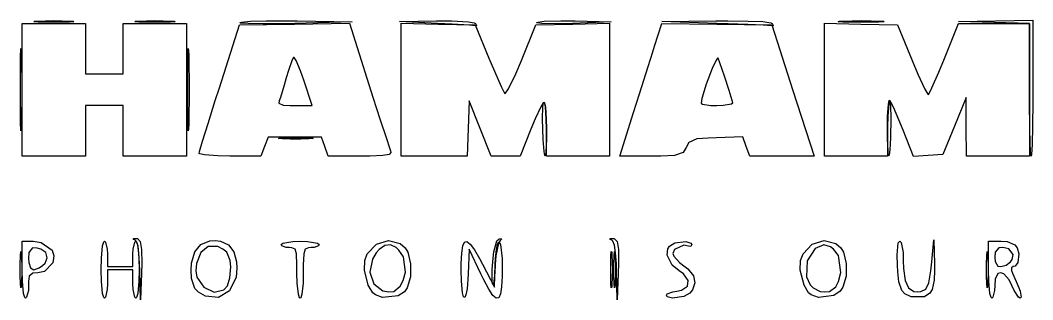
# Model space of a CAD drawing. Extents: x 4 to 540, y 3 to 91.
# Drawn here: x 4.4 to 325, y 2.6 to 91.1 of the extents above; entities that cross this region are included whole.
import ezdxf

# ---------------------------------------------------------------- set-up
doc = ezdxf.new("R2010")
doc.units = 0

msp = doc.modelspace()

# ---------------------------------------------------------------- linework, layer by layer
for p, q in [((5, 69.061714), (5, 90.061714)), ((5, 90.061714), (15, 90.061714)), ((8.619507, 90.593976), (8.909692, 90.725177)), ((10.039673, 90.494625), (8.619507, 90.593976)), ((8.909692, 90.725177), (9.75, 90.798955)), ((9.75, 90.798955), (15, 90.950457)), ((12.997925, 90.439174), (10.039673, 90.494625)), ((15, 90.431678), (12.997925, 90.439174)), ((15, 90.950457), (20.25, 90.798955)), ((17.002075, 90.439174), (15, 90.431678)), ((15, 90.061714), (25, 90.061714)), ((19.960327, 90.494625), (17.002075, 90.439174)), ((21.380493, 90.593976), (19.960327, 90.494625)), ((20.25, 90.798955), (21.090308, 90.725177)), ((21.090308, 90.725177), (21.380493, 90.593976)), ((25, 90.061714), (25, 82.061714)), ((37, 82.061714), (37, 90.061714)), ((37, 90.061714), (47, 90.061714)), ((40.619507, 90.593976), (40.909692, 90.725177)), ((42.039673, 90.494625), (40.619507, 90.593976)), ((40.909692, 90.725177), (41.75, 90.798955)), ((41.75, 90.798955), (47, 90.950457)), ((44.997925, 90.439174), (42.039673, 90.494625)), ((47, 90.431678), (44.997925, 90.439174)), ((47, 90.950457), (52.25, 90.798955)), ((49.002075, 90.439174), (47, 90.431678)), ((47, 90.061714), (57, 90.061714)), ((51.960327, 90.494625), (49.002075, 90.439174)), ((53.380493, 90.593976), (51.960327, 90.494625)), ((52.25, 90.798955), (53.090308, 90.725177)), ((53.090308, 90.725177), (53.380493, 90.593976)), ((57, 90.061714), (57, 69.061714)), ((73.819174, 89.561714), (91.200103, 89.833935)), ((73.87198, 90.336081), (74.383673, 90.485986)), ((74.087459, 90.190682), (73.87198, 90.336081)), ((76.558115, 89.989175), (74.087459, 90.190682)), ((74.383673, 90.485986), (77.292013, 90.720817)), ((81.271885, 89.914293), (76.558115, 89.989175)), ((77.292013, 90.720817), (82.215902, 90.855407)), ((87.656989, 89.975118), (81.271885, 89.914293)), ((82.215902, 90.855407), (88.558072, 90.87343)), ((91.297612, 90.059259), (87.656989, 89.975118)), ((88.558072, 90.87343), (92.074368, 90.833627)), ((91.200103, 89.833935), (108.581031, 90.106157)), ((109.5, 90.556804), (91.297612, 90.059259)), ((92.074368, 90.833627), (109.5, 90.556804)), ((108.581031, 90.106157), (114.782567, 70.686437)), ((124.5, 90.65944), (136.190983, 90.860577)), ((136.5, 90.061714), (124.5, 90.65944)), ((125, 69.093449), (125, 90.125184)), ((125, 90.125184), (136.734995, 89.843449)), ((136.190983, 90.860577), (140.991038, 90.869629)), ((141.183758, 89.813757), (136.5, 90.061714)), ((136.734995, 89.843449), (148.46999, 89.561714)), ((140.991038, 90.869629), (146.274327, 90.606885)), ((146.579912, 89.477548), (141.183758, 89.813757)), ((146.274327, 90.606885), (148.150446, 90.271404)), ((148.150446, 90.271404), (148.5, 90.061714)), ((148.5, 90.061714), (148.845713, 89.414547)), ((167.640547, 89.561714), (179.320273, 89.843449)), ((167.880493, 90.346014), (168.271804, 90.497662)), ((167.97126, 90.198571), (167.880493, 90.346014)), ((169.532216, 89.993152), (167.97126, 90.198571)), ((168.271804, 90.497662), (170.27684, 90.734178)), ((174.619869, 89.926484), (169.532216, 89.993152)), ((170.27684, 90.734178), (175.589612, 90.891542)), ((179.296192, 90.05685), (174.619869, 89.926484)), ((175.589612, 90.891542), (180.084301, 90.841151)), ((191.5, 90.551987), (179.296192, 90.05685)), ((179.320273, 89.843449), (191, 90.125184)), ((180.084301, 90.841151), (191.5, 90.551987)), ((191, 90.125184), (191, 69.093449)), ((205.258178, 82.82265), (207.5, 90.083587)), ((207.5, 90.633479), (224.690983, 90.847596)), ((225, 90.061714), (207.5, 90.633479)), ((207.5, 90.083587), (224.938539, 89.82265)), ((224.690983, 90.847596), (228.489487, 90.87714)), ((224.938539, 89.82265), (242.377077, 89.561714)), ((228.521688, 89.942488), (225, 90.061714)), ((228.489487, 90.87714), (234.891935, 90.819942)), ((234.819807, 89.705911), (228.521688, 89.942488)), ((234.891935, 90.819942), (239.497381, 90.616711)), ((239.497381, 90.616711), (242.060718, 90.278263)), ((242.060718, 90.278263), (242.5, 90.061714)), ((242.5, 90.061714), (242.845713, 89.418361)), ((259, 69.093449), (259, 90.125184)), ((259, 90.125184), (270.599346, 89.843449)), ((263.335798, 90.603795), (263.770744, 90.73153)), ((264.880618, 90.506507), (263.335798, 90.603795)), ((263.770744, 90.73153), (264.789188, 90.803128)), ((264.789188, 90.803128), (270.908478, 90.948944)), ((268.217816, 90.451467), (264.880618, 90.506507)), ((270.5, 90.443478), (268.217816, 90.451467)), ((272.793988, 90.450096), (270.5, 90.443478)), ((270.599346, 89.843449), (282.198691, 89.561714)), ((270.908478, 90.948944), (276.789188, 90.799533)), ((276.218508, 90.50311), (272.793988, 90.450096)), ((277.919783, 90.599426), (276.218508, 90.50311)), ((276.789188, 90.799533), (277.691448, 90.72736)), ((277.691448, 90.72736), (277.919783, 90.599426)), ((297.037272, 78.981928), (301.5, 90.047055)), ((301.5, 90.634202), (313.25, 90.847958)), ((312.75, 90.315206), (301.5, 90.634202)), ((301.5, 90.047055), (312.75, 90.054384)), ((324, 89.996211), (312.75, 90.315206)), ((312.75, 90.054384), (324, 90.061714)), ((313.25, 90.847958), (325, 91.061714)), ((324, 90.061714), (324, 69.061714)), ((324, 69.028962), (324, 89.996211)), ((325, 91.061714), (325, 69.561714)), ((67.409587, 69.632311), (73.819174, 89.561714)), ((148.50202, 89.315454), (146.579912, 89.477548)), ((148.46999, 89.561714), (152.783355, 79.063354)), ((148.809017, 89.26285), (148.50202, 89.315454)), ((148.845713, 89.414547), (148.809017, 89.26285)), ((163.08623, 78.345756), (167.640547, 89.561714)), ((239.637285, 89.493324), (234.819807, 89.705911)), ((242.389764, 89.330512), (239.637285, 89.493324)), ((242.377077, 89.561714), (249.062017, 68.811714)), ((242.809017, 89.275831), (242.389764, 89.330512)), ((242.845713, 89.418361), (242.809017, 89.275831)), ((282.198691, 89.561714), (286.775481, 78.361554)), ((4.479855, 79.218574), (4.56681, 82.126533)), ((4.56681, 82.126533), (4.681641, 81.532343)), ((4.681641, 81.532343), (4.746213, 79.811714)), ((25, 82.061714), (25, 74.061714)), ((37, 74.061714), (37, 82.061714)), ((57.479855, 79.218574), (57.56681, 82.126533)), ((57.56681, 82.126533), (57.681641, 81.532343)), ((57.681641, 81.532343), (57.746213, 79.811714)), ((203.25115, 76.413714), (204.71783, 81.083442)), ((204.71783, 81.083442), (205.258178, 82.82265)), ((4.431324, 73.161201), (4.479855, 79.218574)), ((4.746213, 79.811714), (4.878811, 69.061714)), ((57.431324, 73.161201), (57.479855, 79.218574)), ((57.746213, 79.811714), (57.878811, 69.061714)), ((90.508997, 78.564087), (89.279292, 75.125469)), ((90.901509, 79.302509), (90.508997, 78.564087)), ((91.09159, 79.288226), (90.901509, 79.302509)), ((91.730039, 78.346435), (91.09159, 79.288226)), ((93.130415, 75.096731), (91.730039, 78.346435)), ((152.783355, 79.063354), (154.514777, 74.930414)), ((161.261252, 74.047434), (163.08623, 78.345756)), ((224.696548, 78.44206), (223.475405, 75.82314)), ((225.228617, 79.135753), (224.696548, 78.44206)), ((225.370532, 79.061714), (225.228617, 79.135753)), ((225.954167, 77.536448), (225.370532, 79.061714)), ((227.424171, 73.337801), (225.954167, 77.536448)), ((286.775481, 78.361554), (288.600786, 74.042546)), ((295.256255, 74.655743), (297.037272, 78.981928)), ((25, 74.061714), (31, 74.061714)), ((31, 74.061714), (37, 74.061714)), ((89.279292, 75.125469), (88.593559, 72.848798)), ((94.201237, 72.052509), (93.130415, 75.096731)), ((154.514777, 74.930414), (156.674569, 70.047171)), ((158.995361, 69.369168), (161.261252, 74.047434)), ((200.495429, 67.723514), (203.25115, 76.413714)), ((223.475405, 75.82314), (221.610693, 70.857856)), ((288.600786, 74.042546), (290.837928, 69.247859)), ((293.069338, 69.646312), (295.256255, 74.655743)), ((4.424763, 69.061714), (4.431324, 73.161201)), ((57.424763, 69.061714), (57.431324, 73.161201)), ((88.593559, 72.848798), (87.914947, 70.509295)), ((96.820884, 64.061714), (94.201237, 72.052509)), ((114.782567, 70.686437), (116.040875, 66.752717)), ((221.610693, 70.857856), (220.248335, 66.266114)), ((228.888515, 68.859952), (227.424171, 73.337801)), ((4.431324, 64.962226), (4.424763, 69.061714)), ((4.878811, 69.061714), (4.746213, 58.311714)), ((5, 48.061714), (5, 69.061714)), ((57, 69.061714), (57, 48.061714)), ((57.431324, 64.962226), (57.424763, 69.061714)), ((57.878811, 69.061714), (57.746213, 58.311714)), ((66.122036, 65.612166), (67.409587, 69.632311)), ((87.914947, 70.509295), (86.733328, 66.646404)), ((125, 48.061714), (125, 69.093449)), ((156.674569, 70.047171), (157.58213, 68.20582)), ((157.58213, 68.20582), (157.814317, 67.847397)), ((157.814317, 67.847397), (158.051421, 67.932166)), ((158.051421, 67.932166), (158.995361, 69.369168)), ((191, 69.093449), (191, 48.061714)), ((198.606125, 61.811714), (200.495429, 67.723514)), ((229.856037, 65.604838), (228.888515, 68.859952)), ((249.062017, 68.811714), (255.746956, 48.061714)), ((259, 48.061714), (259, 69.093449)), ((290.837928, 69.247859), (291.74723, 67.691822)), ((291.74723, 67.691822), (291.963407, 67.539098)), ((291.963407, 67.539098), (292.177256, 67.840811)), ((292.177256, 67.840811), (293.069338, 69.646312)), ((324, 69.061714), (324, 48.061714)), ((324.010205, 64.817084), (324, 69.028962)), ((325, 69.561714), (324.989795, 65.242817)), ((4.479855, 58.904853), (4.431324, 64.962226)), ((57.479855, 58.904853), (57.431324, 64.962226)), ((63.832361, 58.368963), (66.122036, 65.612166)), ((86.375857, 65.598798), (86.300243, 64.823554)), ((86.300243, 64.823554), (87.615302, 64.213635)), ((86.733328, 66.646404), (86.375857, 65.598798)), ((87.615302, 64.213635), (89.764634, 64.075739)), ((116.040875, 66.752717), (118.34907, 59.573538)), ((146.5, 65.56123), (146.211067, 56.811472)), ((150, 56.818464), (146.5, 65.56123)), ((170.009143, 64.888227), (169.220666, 63.604926)), ((169.88686, 63.608163), (170.105943, 64.890983)), ((170.232799, 65.061714), (170.009143, 64.888227)), ((170.105943, 64.890983), (170.25, 65.064048)), ((170.386914, 64.888227), (170.232799, 65.061714)), ((170.25, 65.064048), (170.400659, 64.890093)), ((170.660978, 63.604926), (170.386914, 64.888227)), ((170.400659, 64.890093), (170.668579, 63.605958)), ((220.248335, 66.266114), (220.018946, 64.811714)), ((220.018946, 64.811714), (220.406121, 64.520503)), ((220.406121, 64.520503), (223.060089, 64.120893)), ((225, 64.061714), (226.941406, 64.128267)), ((226.941406, 64.128267), (229.605469, 64.577667)), ((229.605469, 64.577667), (230, 64.905163)), ((230, 64.905163), (229.856037, 65.604838)), ((279.051164, 60.634508), (279.286531, 64.508907)), ((279.372378, 64.479061), (279.066236, 60.778575)), ((279.286531, 64.508907), (279.518162, 65.68639)), ((279.67551, 65.517954), (279.372378, 64.479061)), ((279.518162, 65.68639), (279.648415, 65.746632)), ((279.648415, 65.746632), (279.768766, 65.442019)), ((279.846804, 65.511714), (279.67551, 65.517954)), ((279.768766, 65.442019), (279.948564, 63.925778)), ((280.083967, 65.151487), (279.846804, 65.511714)), ((280.882503, 63.559109), (280.083967, 65.151487)), ((303.929816, 66.561714), (300.208894, 57.561714)), ((303.964908, 57.311714), (303.929816, 66.561714)), ((324.085693, 57.327026), (324.010205, 64.817084)), ((324.989795, 65.242817), (324.914307, 57.562446)), ((31, 64.061714), (25, 64.061714)), ((25, 64.061714), (25, 56.061714)), ((37, 64.061714), (31, 64.061714)), ((37, 56.061714), (37, 64.061714)), ((89.764634, 64.075739), (91.303453, 64.061714)), ((91.303453, 64.061714), (96.820884, 64.061714)), ((169.220666, 63.604926), (167.441869, 59.862104)), ((169.757055, 59.865161), (169.88686, 63.608163)), ((170.939463, 59.862104), (170.660978, 63.604926)), ((170.668579, 63.605958), (170.94082, 59.862288)), ((194.195893, 48.061714), (198.606125, 61.811714)), ((223.060089, 64.120893), (225, 64.061714)), ((279.948564, 63.925778), (280.074433, 60.063677)), ((282.636596, 59.559784), (280.882503, 63.559109)), ((4.56681, 55.996894), (4.479855, 58.904853)), ((4.746213, 58.311714), (4.681641, 56.591084)), ((57.56681, 55.996894), (57.479855, 58.904853)), ((57.746213, 58.311714), (57.681641, 56.591084)), ((62.098518, 52.755926), (63.832361, 58.368963)), ((118.34907, 59.573538), (120.192979, 53.886862)), ((167.441869, 59.862104), (166.058369, 56.561714)), ((169.823474, 56.564048), (169.757055, 59.865161)), ((171, 56.561714), (170.939463, 59.862104)), ((170.94082, 59.862288), (171, 56.561714)), ((279.066236, 60.778575), (279, 57.261714)), ((279, 57.061714), (279.051164, 60.634508)), ((280.074433, 60.063677), (279.997392, 53.853868)), ((283.979115, 56.262326), (282.636596, 59.559784)), ((4.681641, 56.591084), (4.56681, 55.996894)), ((25, 56.061714), (25, 48.061714)), ((37, 48.061714), (37, 56.061714)), ((57.681641, 56.591084), (57.56681, 55.996894)), ((146.211067, 56.811472), (145.922134, 48.061714)), ((153.5, 48.075699), (150, 56.818464)), ((166.058369, 56.561714), (162.651139, 48.061714)), ((169.982728, 53.262751), (169.823474, 56.564048)), ((171, 56.561714), (170.966344, 53.261323)), ((171, 48.061714), (171, 56.561714)), ((279, 57.261714), (279, 48.061714)), ((279.033946, 53.471702), (279, 57.061714)), ((287.264621, 47.962939), (283.979115, 56.262326)), ((300.208894, 57.561714), (296.487972, 48.561714)), ((304, 48.061714), (303.964908, 57.311714)), ((324.220947, 51.655222), (324.085693, 57.327026)), ((324.914307, 57.562446), (324.779053, 51.746528)), ((61.130821, 49.453914), (62.098518, 52.755926)), ((82.826272, 54.061714), (81.693898, 51.061714)), ((91.315311, 54.061714), (82.826272, 54.061714)), ((86.154813, 53.587313), (86.503629, 53.722387)), ((87.296309, 53.484164), (86.154813, 53.587313)), ((86.503629, 53.722387), (87.280173, 53.797985)), ((87.280173, 53.797985), (91.895745, 53.951365)), ((89.789654, 53.425452), (87.296309, 53.484164)), ((91.5, 53.416669), (89.789654, 53.425452)), ((99.80435, 54.061714), (91.315311, 54.061714)), ((93.221783, 53.423339), (91.5, 53.416669)), ((91.895745, 53.951365), (96.280173, 53.792444)), ((95.799727, 53.478929), (93.221783, 53.423339)), ((97.092801, 53.580579), (95.799727, 53.478929)), ((96.280173, 53.792444), (96.944156, 53.715959)), ((96.944156, 53.715959), (97.092801, 53.580579)), ((100.850155, 51.061714), (99.80435, 54.061714)), ((120.192979, 53.886862), (121.348938, 50.382484)), ((170.279988, 49.518901), (169.982728, 53.262751)), ((170.966344, 53.261323), (170.81152, 49.518501)), ((216.121904, 52.358579), (215.205784, 50.811714)), ((218.620763, 53.462529), (216.121904, 52.358579)), ((222.184785, 53.750452), (218.620763, 53.462529)), ((224.831515, 53.853306), (222.184785, 53.750452)), ((233.14233, 54.144898), (224.831515, 53.853306)), ((234.290402, 51.103306), (233.14233, 54.144898)), ((279.190108, 49.518098), (279.033946, 53.471702)), ((279.997392, 53.853868), (279.775641, 49.987455)), ((324.399561, 48.489658), (324.220947, 51.655222)), ((324.779053, 51.746528), (324.600439, 48.500532)), ((61, 48.882311), (61.130821, 49.453914)), ((61.199627, 48.71747), (61, 48.882311)), ((62.676293, 48.424331), (61.199627, 48.71747)), ((66.983076, 48.126464), (62.676293, 48.424331)), ((70.780762, 48.061714), (66.983076, 48.126464)), ((81.693898, 51.061714), (80.561525, 48.061714)), ((101.895961, 48.061714), (100.850155, 51.061714)), ((119.131683, 48.198245), (115.044808, 48.072936)), ((121.165039, 48.539656), (119.131683, 48.198245)), ((121.709134, 49.191913), (121.165039, 48.539656)), ((121.348938, 50.382484), (121.59904, 49.664215)), ((121.59904, 49.664215), (121.709134, 49.191913)), ((170.481191, 48.235248), (170.279988, 49.518901)), ((170.573474, 48.061714), (170.481191, 48.235248)), ((170.659154, 48.2352), (170.573474, 48.061714)), ((170.81152, 49.518501), (170.659154, 48.2352)), ((211.519571, 48.213375), (207.270983, 48.068118)), ((214.284127, 49.232497), (211.519571, 48.213375)), ((215.205784, 50.811714), (214.284127, 49.232497)), ((235.438475, 48.061714), (234.290402, 51.103306)), ((279.343791, 48.262666), (279.190108, 49.518098)), ((279.430212, 48.158592), (279.343791, 48.262666)), ((279.55816, 48.466285), (279.430212, 48.158592)), ((279.775641, 49.987455), (279.55816, 48.466285)), ((291.876296, 48.262326), (287.264621, 47.962939)), ((296.487972, 48.561714), (291.876296, 48.262326)), ((324.5, 48.061714), (324.399561, 48.489658)), ((324.600439, 48.500532), (324.5, 48.061714)), ((15, 48.061714), (5, 48.061714)), ((25, 48.061714), (15, 48.061714)), ((47, 48.061714), (37, 48.061714)), ((57, 48.061714), (47, 48.061714)), ((80.561525, 48.061714), (70.780762, 48.061714)), ((112.054969, 48.061714), (101.895961, 48.061714)), ((115.044808, 48.072936), (112.054969, 48.061714)), ((135.461067, 48.061714), (125, 48.061714)), ((145.922134, 48.061714), (135.461067, 48.061714)), ((158.07557, 48.068706), (153.5, 48.075699)), ((162.651139, 48.061714), (158.07557, 48.068706)), ((181, 48.061714), (171, 48.061714)), ((191, 48.061714), (181, 48.061714)), ((204.043381, 48.061714), (194.195893, 48.061714)), ((207.270983, 48.068118), (204.043381, 48.061714)), ((245.592716, 48.061714), (235.438475, 48.061714)), ((255.746956, 48.061714), (245.592716, 48.061714)), ((269, 48.061714), (259, 48.061714)), ((279, 48.061714), (269, 48.061714)), ((314, 48.061714), (304, 48.061714)), ((324, 48.061714), (314, 48.061714)), ((5, 12.061714), (5, 21.061714)), ((5, 21.061714), (8.428571, 21.061714)), ((8.428571, 21.061714), (10.971397, 20.693757)), ((10.971397, 20.693757), (14.478561, 18.218904)), ((30.072917, 15.717964), (30.423177, 19.620307)), ((30.423177, 19.620307), (30.786892, 20.893745)), ((30.786892, 20.893745), (31, 21.061714)), ((31, 21.061714), (31.388281, 20.746089)), ((31.388281, 20.746089), (31.921094, 18.614839)), ((40.078906, 18.614839), (40.611719, 20.746089)), ((40.200726, 21.648549), (40.215389, 21.921089)), ((40.75, 21.399433), (40.200726, 21.648549)), ((40.215389, 21.921089), (40.781385, 21.982766)), ((40.611719, 20.746089), (41, 21.061714)), ((41.050904, 21.141124), (40.75, 21.399433)), ((40.781385, 21.982766), (41.447766, 21.918777)), ((41, 21.061714), (41.213108, 20.893745)), ((41.547066, 19.832791), (41.050904, 21.141124)), ((41.213108, 20.893745), (41.576823, 19.620307)), ((41.447766, 21.918777), (42.367832, 20.958197)), ((41.906986, 17.43809), (41.547066, 19.832791)), ((41.576823, 19.620307), (41.927083, 15.717964)), ((42.367832, 20.958197), (42.807075, 18.498656)), ((59.598633, 17.692564), (61.530134, 20.0409)), ((61.530134, 20.0409), (64.396678, 21.173401)), ((63.903593, 19.411893), (61.540691, 17.504075)), ((66.913881, 19.420547), (63.903593, 19.411893)), ((64.396678, 21.173401), (66.174103, 21.275827)), ((66.174103, 21.275827), (67.73339, 21.091536)), ((68.548963, 18.621589), (66.913881, 19.420547)), ((67.73339, 21.091536), (70.271594, 19.91825)), ((70.271594, 19.91825), (72.002884, 17.714147)), ((87, 20.061714), (87.46875, 20.452339)), ((87.197266, 19.673432), (87, 20.061714)), ((88.529297, 19.14062), (87.197266, 19.673432)), ((87.46875, 20.452339), (90.65625, 20.983589)), ((90.65625, 20.983589), (93, 21.061714)), ((93, 21.061714), (95.34375, 20.983589)), ((95.34375, 20.983589), (98.53125, 20.452339)), ((98.802734, 19.673432), (97.470703, 19.14062)), ((98.53125, 20.452339), (99, 20.061714)), ((99, 20.061714), (98.802734, 19.673432)), ((114.264076, 17.096123), (117.136767, 20.162058)), ((117.136767, 20.162058), (120.934529, 21.366896)), ((119.816024, 19.704265), (117.980031, 18.443534)), ((121.636953, 19.929486), (119.816024, 19.704265)), ((120.934529, 21.366896), (124.686632, 20.402673)), ((123.390992, 19.112786), (121.636953, 19.929486)), ((124.686632, 20.402673), (126.242209, 19.010926)), ((144.172458, 17.346303), (144.506573, 19.582746)), ((144.506573, 19.582746), (145.046829, 20.797903)), ((145.046829, 20.797903), (145.819649, 20.998638)), ((145.819649, 20.998638), (146.851454, 20.191813)), ((146.851454, 20.191813), (148.168668, 18.38429)), ((154.3125, 17.774342), (155.283387, 21.250411)), ((155.806248, 20.49778), (155.011702, 16.437074)), ((155.154256, 18.44244), (155.492665, 20.19109)), ((155.283387, 21.250411), (156, 21.809347)), ((155.492665, 20.19109), (155.866561, 20.903049)), ((156.300758, 21.360198), (155.806248, 20.49778)), ((155.866561, 20.903049), (156.413319, 20.091145)), ((156, 21.809347), (156.611869, 21.944102)), ((156.759021, 21.724346), (156.300758, 21.360198)), ((156.413319, 20.091145), (156.922527, 15.653063)), ((156.611869, 21.944102), (156.759021, 21.724346)), ((191.200726, 21.648549), (191.215389, 21.921089)), ((191.75, 21.399433), (191.200726, 21.648549)), ((191.215389, 21.921089), (191.781385, 21.982766)), ((192.050904, 21.141124), (191.75, 21.399433)), ((191.781385, 21.982766), (192.447766, 21.918777)), ((192.547066, 19.832791), (192.050904, 21.141124)), ((192.447766, 21.918777), (193.367832, 20.958197)), ((192.906986, 17.43809), (192.547066, 19.832791)), ((193.367832, 20.958197), (193.807075, 18.498656)), ((209.465782, 18.681491), (210.010777, 19.5747)), ((210.010777, 19.5747), (211.695777, 20.582059)), ((214.507742, 19.892572), (211.550193, 18.512658)), ((211.695777, 20.582059), (215.15915, 21.020189)), ((215.991051, 19.567244), (214.507742, 19.892572)), ((215.15915, 21.020189), (216.757328, 20.515272)), ((216.703621, 19.437938), (215.991051, 19.567244)), ((217, 20.002697), (216.703621, 19.437938)), ((216.757328, 20.515272), (217, 20.002697)), ((252.264076, 17.096123), (255.136767, 20.162058)), ((255.136767, 20.162058), (258.934529, 21.366896)), ((258.881353, 19.919765), (256.074816, 18.833862)), ((260.91884, 19.363246), (258.881353, 19.919765)), ((258.934529, 21.366896), (262.686632, 20.402673)), ((261.935156, 18.620396), (260.91884, 19.363246)), ((262.686632, 20.402673), (264.242209, 19.010926)), ((282.063928, 16.814182), (282.425032, 20.595677)), ((282.425032, 20.595677), (282.8907, 21.061714)), ((282.8907, 21.061714), (283.355325, 20.644885)), ((283.355325, 20.644885), (283.923771, 17.536576)), ((293.055912, 14.543975), (293.706699, 21.561714)), ((293.706699, 21.561714), (293.853349, 13.883142)), ((311, 12.061714), (311, 21.061714)), ((311, 21.061714), (314.964816, 21.061714)), ((314.964816, 21.061714), (316.891221, 20.957672)), ((316.891221, 20.957672), (319.303216, 19.985426)), ((319.303216, 19.985426), (320.020215, 19.023941)), ((4.368141, 13.873115), (4.424688, 16.549629)), ((4.424688, 16.549629), (4.526005, 17.834541)), ((4.526005, 17.834541), (4.659802, 17.571992)), ((4.659802, 17.571992), (4.735039, 16.811714)), ((4.735039, 16.811714), (4.889538, 12.061714)), ((7.071826, 17.568539), (7, 15.628136)), ((8.243522, 18.957589), (7.071826, 17.568539)), ((9.741449, 18.878136), (8.243522, 18.957589)), ((10.874991, 18.610311), (9.741449, 18.878136)), ((12.423247, 17.474725), (10.874991, 18.610311)), ((12.91548, 15.859465), (12.423247, 17.474725)), ((14.478561, 18.218904), (15, 16.424544)), ((15, 16.424544), (14.631333, 14.250745)), ((31.921094, 18.614839), (32, 17.061714)), ((32, 17.061714), (32, 13.061714)), ((40, 17.061714), (40.078906, 18.614839)), ((40, 13.061714), (40, 17.061714)), ((42.136211, 13.920121), (41.906986, 17.43809)), ((42.807075, 18.498656), (42.848823, 14.073563)), ((58.622935, 14.153633), (59.598633, 17.692564)), ((61.540691, 17.504075), (60.186232, 13.988616)), ((69.747149, 17.653034), (68.548963, 18.621589)), ((70.888763, 15.022067), (69.747149, 17.653034)), ((72.002884, 17.714147), (72.887555, 14.529777)), ((89.5, 19.061714), (88.529297, 19.14062)), ((90.313232, 19.04062), (89.5, 19.061714)), ((91.371338, 18.604682), (90.313232, 19.04062)), ((91.857178, 17.049995), (91.371338, 18.604682)), ((91.993408, 13.664057), (91.857178, 17.049995)), ((94.142822, 17.049995), (94.006592, 13.664057)), ((94.628662, 18.604682), (94.142822, 17.049995)), ((95.686768, 19.04062), (94.628662, 18.604682)), ((96.5, 19.061714), (95.686768, 19.04062)), ((97.470703, 19.14062), (96.5, 19.061714)), ((113.477986, 14.961484), (114.264076, 17.096123)), ((117.07258, 17.426855), (115.86343, 15.433453)), ((117.980031, 18.443534), (117.07258, 17.426855)), ((124.226732, 18.311714), (123.390992, 19.112786)), ((125.727967, 16.11954), (124.226732, 18.311714)), ((126.403791, 11.34042), (125.727967, 16.11954)), ((126.242209, 19.010926), (127.066662, 17.62179)), ((127.066662, 17.62179), (127.972136, 13.917214)), ((144.018061, 14.08171), (144.172458, 17.346303)), ((146.5, 18.561714), (146.207936, 10.811714)), ((150.20071, 10.811714), (146.5, 18.561714)), ((148.168668, 18.38429), (149.797712, 15.582934)), ((154, 14.648741), (154.3125, 17.774342)), ((155.011702, 16.437074), (154.800758, 13.694105)), ((154.888193, 15.627862), (155.154256, 18.44244)), ((191.368141, 13.873115), (191.424688, 16.549629)), ((191.424688, 16.549629), (191.526005, 17.834541)), ((191.526005, 17.834541), (191.659802, 17.571992)), ((191.659802, 17.571992), (191.735039, 16.811714)), ((191.735039, 16.811714), (191.889538, 12.061714)), ((192.368141, 13.873115), (192.424688, 16.549629)), ((192.424688, 16.549629), (192.526005, 17.834541)), ((192.526005, 17.834541), (192.659802, 17.571992)), ((192.659802, 17.571992), (192.735039, 16.811714)), ((192.735039, 16.811714), (192.889538, 12.061714)), ((193.136211, 13.920121), (192.906986, 17.43809)), ((193.807075, 18.498656), (193.848823, 14.073563)), ((209.228982, 16.650685), (209.465782, 18.681491)), ((210.814733, 13.495883), (209.228982, 16.650685)), ((211.550193, 18.512658), (211.012379, 17.244326)), ((211.012379, 17.244326), (211.29238, 16.412735)), ((211.29238, 16.412735), (213.157224, 14.312491)), ((251.477986, 14.961484), (252.264076, 17.096123)), ((256.074816, 18.833862), (253.531988, 14.927088)), ((263.473885, 16.586639), (261.935156, 18.620396)), ((264.264777, 11.240298), (263.473885, 16.586639)), ((264.242209, 19.010926), (265.064783, 17.639825)), ((265.064783, 17.639825), (265.963227, 14.034877)), ((282.165105, 13.463257), (282.063928, 16.814182)), ((283.923771, 17.536576), (284, 14.995972)), ((310.368141, 13.873115), (310.424688, 16.549629)), ((310.424688, 16.549629), (310.526005, 17.834541)), ((310.526005, 17.834541), (310.659802, 17.571992)), ((310.659802, 17.571992), (310.735039, 16.811714)), ((310.735039, 16.811714), (310.889538, 12.061714)), ((313.09375, 17.603398), (313, 16.061714)), ((313, 16.061714), (313.09375, 14.636101)), ((314.230519, 18.950608), (313.09375, 17.603398)), ((315.531385, 19.061714), (314.230519, 18.950608)), ((317.40837, 18.657968), (315.531385, 19.061714)), ((318.770047, 16.918614), (317.40837, 18.657968)), ((318.515289, 15.35818), (318.770047, 16.918614)), ((320.020215, 19.023941), (320.570108, 17.148493)), ((320.570108, 17.148493), (320.242478, 14.358293)), ((4.360496, 12.061714), (4.368141, 13.873115)), ((7, 15.628136), (7.062868, 14.336127)), ((7.062868, 14.336127), (7.581644, 12.631882)), ((10.339132, 12.667203), (11.417611, 13.377811)), ((11.417611, 13.377811), (12.234581, 14.148816)), ((14.631333, 14.250745), (12.005805, 11.45437)), ((12.234581, 14.148816), (12.91548, 15.859465)), ((30, 12.061714), (30.072917, 15.717964)), ((32, 13.061714), (36, 13.061714)), ((36, 13.061714), (40, 13.061714)), ((41.927083, 15.717964), (42, 12.061714)), ((42.203545, 11.72838), (42.136211, 13.920121)), ((42.848823, 14.073563), (42.746676, 10.978124)), ((58.5, 11.945583), (58.622935, 14.153633)), ((60.186232, 13.988616), (60, 11.71912)), ((70.695915, 9.549582), (71, 12.972919)), ((71, 12.972919), (70.888763, 15.022067)), ((72.887555, 14.529777), (73, 12.585788)), ((92, 11.061714), (91.993408, 13.664057)), ((94.006592, 13.664057), (94, 11.061714)), ((113.353112, 11.95883), (113.477986, 14.961484)), ((115.86343, 15.433453), (115.094632, 11.276558)), ((127.972136, 13.917214), (127.900776, 9.807477)), ((144, 12.061714), (144.018061, 14.08171)), ((149.797712, 15.582934), (150.737428, 13.811714)), ((150.737428, 13.811714), (154.5, 6.561714)), ((153.845312, 11.985635), (154, 14.648741)), ((154.5, 6.561714), (154.79381, 13.811714)), ((154.800758, 13.694105), (154.644526, 11.088897)), ((154.79381, 13.811714), (154.888193, 15.627862)), ((156.922527, 15.653063), (157, 12.061714)), ((191.360496, 12.061714), (191.368141, 13.873115)), ((192.360496, 12.061714), (192.368141, 13.873115)), ((193.203545, 11.72838), (193.136211, 13.920121)), ((193.848823, 14.073563), (193.746676, 10.978124)), ((213.016512, 11.711031), (210.814733, 13.495883)), ((213.157224, 14.312491), (214.512379, 13.30252)), ((214.512379, 13.30252), (215.812284, 12.324094)), ((251.353112, 11.95883), (251.477986, 14.961484)), ((253.531988, 14.927088), (253.383747, 9.783476)), ((265.963227, 14.034877), (265.88142, 10.031095)), ((282.289072, 11.385265), (282.165105, 13.463257)), ((284, 14.995972), (284.05854, 12.49053)), ((292.771529, 11.768089), (293.055912, 14.543975)), ((293.853349, 13.883142), (293.872537, 11.870728)), ((310.360496, 12.061714), (310.368141, 13.873115)), ((313.09375, 14.636101), (313.985333, 13.211509)), ((313.985333, 13.211509), (314.877555, 13.061714)), ((314.877555, 13.061714), (316.56616, 13.498598)), ((316.56616, 13.498598), (317.989431, 14.548979)), ((317.989431, 14.548979), (318.515289, 15.35818)), ((318.825624, 13.061714), (318.243033, 12.694526)), ((319.398535, 13.22614), (318.825624, 13.061714)), ((320.242478, 14.358293), (319.398535, 13.22614)), ((4.368141, 10.250312), (4.360496, 12.061714)), ((4.424688, 7.573799), (4.368141, 10.250312)), ((4.889538, 12.061714), (4.735039, 7.311714)), ((5.072917, 8.405464), (5, 12.061714)), ((7.201839, 9.982859), (7.012867, 8.315195)), ((8.323568, 10.96648), (7.201839, 9.982859)), ((7.581644, 12.631882), (8.659658, 12.082743)), ((9.964816, 11.061714), (8.323568, 10.96648)), ((8.659658, 12.082743), (10.339132, 12.667203)), ((12.005805, 11.45437), (9.964816, 11.061714)), ((30.072917, 8.405464), (30, 12.061714)), ((36, 12.061714), (32, 12.061714)), ((32, 12.061714), (32, 7.561714)), ((40, 12.061714), (36, 12.061714)), ((40, 7.561714), (40, 12.061714)), ((42, 12.061714), (41.927083, 8.405464)), ((42.407091, 2.561714), (42.203545, 11.72838)), ((42.746676, 10.978124), (42.407091, 2.561714)), ((58.599125, 9.339908), (58.5, 11.945583)), ((60, 11.71912), (60.328364, 9.693017)), ((60.328364, 9.693017), (62.511286, 6.520678)), ((72.710391, 9.737413), (70.650493, 5.397934)), ((73, 12.585788), (72.710391, 9.737413)), ((92.074219, 7.842964), (92, 11.061714)), ((94, 11.061714), (93.925781, 7.842964)), ((114.56087, 7.187479), (113.353112, 11.95883)), ((115.094632, 11.276558), (116.28417, 7.631388)), ((125.595117, 8.635118), (126.403791, 11.34042)), ((127.900776, 9.807477), (126.869875, 6.288473)), ((144.078161, 8.394181), (144, 12.061714)), ((146.207936, 10.811714), (146.115994, 8.922721)), ((151.127484, 8.915665), (150.20071, 10.811714)), ((153.845312, 8.116636), (153.845312, 11.985635)), ((154.644526, 11.088897), (154.217872, 7.72854)), ((156.980335, 9.991669), (156.814743, 6.65494)), ((157, 12.061714), (156.980335, 9.991669)), ((191.368141, 10.250312), (191.360496, 12.061714)), ((191.424688, 7.573799), (191.368141, 10.250312)), ((191.889538, 12.061714), (191.735039, 7.311714)), ((192.368141, 10.250312), (192.360496, 12.061714)), ((192.424688, 7.573799), (192.368141, 10.250312)), ((192.889538, 12.061714), (192.735039, 7.311714)), ((193.407091, 2.561714), (193.203545, 11.72838)), ((193.746676, 10.978124), (193.407091, 2.561714)), ((214.393395, 10.730275), (213.016512, 11.711031)), ((215.856653, 8.679249), (214.393395, 10.730275)), ((215.812284, 12.324094), (217.525657, 10.175413)), ((217.525657, 10.175413), (218.027166, 7.90645)), ((252.56087, 7.187479), (251.353112, 11.95883)), ((253.383747, 9.783476), (254.556704, 7.28422)), ((263.460097, 8.311969), (264.264777, 11.240298)), ((265.88142, 10.031095), (264.837787, 6.530269)), ((282.624832, 8.251104), (282.289072, 11.385265)), ((284.05854, 12.49053), (284.556177, 8.671211)), ((292.119498, 7.918556), (292.771529, 11.768089)), ((293.872537, 11.870728), (293.763835, 8.722736)), ((310.368141, 10.250312), (310.360496, 12.061714)), ((310.424688, 7.573799), (310.368141, 10.250312)), ((310.889538, 12.061714), (310.735039, 7.311714)), ((311.072917, 8.405464), (311, 12.061714)), ((313.946202, 10.8947), (313.078973, 9.060672)), ((314.89142, 11.061714), (313.946202, 10.8947)), ((315.822671, 10.81537), (314.89142, 11.061714)), ((317.562238, 8.822684), (315.822671, 10.81537)), ((318.243033, 12.694526), (318.302202, 11.811714)), ((318.302202, 11.811714), (318.629209, 11.030464)), ((318.629209, 11.030464), (319.758989, 8.366401)), ((4.526005, 6.288886), (4.424688, 7.573799)), ((4.659802, 6.551435), (4.526005, 6.288886)), ((4.735039, 7.311714), (4.659802, 6.551435)), ((5.423177, 4.50312), (5.072917, 8.405464)), ((7, 7.061714), (6.921094, 5.508589)), ((7.012867, 8.315195), (7, 7.061714)), ((30.423177, 4.50312), (30.072917, 8.405464)), ((32, 7.561714), (31.921094, 5.814448)), ((40.078906, 5.814448), (40, 7.561714)), ((41.927083, 8.405464), (41.576823, 4.50312)), ((59.682668, 6.139824), (58.599125, 9.339908)), ((62.511286, 6.520678), (65.742479, 4.989149)), ((68.837961, 5.659618), (69.964816, 6.995972)), ((69.964816, 6.995972), (70.695915, 9.549582)), ((92.427246, 4.362495), (92.074219, 7.842964)), ((93.925781, 7.842964), (93.572754, 4.362495)), ((115.995815, 4.802767), (114.56087, 7.187479)), ((116.28417, 7.631388), (119.142844, 5.384159)), ((122.684255, 5.202422), (124.720421, 6.823865)), ((124.720421, 6.823865), (125.595117, 8.635118)), ((144.430028, 4.701095), (144.078161, 8.394181)), ((146.115994, 8.922721), (145.852876, 5.966012)), ((152.744453, 5.906647), (151.127484, 8.915665)), ((154, 7.387276), (153.845312, 8.116636)), ((154.217872, 7.72854), (154, 7.387276)), ((156.814743, 6.65494), (156.462413, 4.385976)), ((191.526005, 6.288886), (191.424688, 7.573799)), ((191.659802, 6.551435), (191.526005, 6.288886)), ((191.735039, 7.311714), (191.659802, 6.551435)), ((192.526005, 6.288886), (192.424688, 7.573799)), ((192.659802, 6.551435), (192.526005, 6.288886)), ((192.735039, 7.311714), (192.659802, 6.551435)), ((213.779036, 5.550443), (215.636829, 6.825847)), ((215.636829, 6.825847), (215.856653, 8.679249)), ((218.027166, 7.90645), (217.280874, 5.679795)), ((253.995815, 4.802767), (252.56087, 7.187479)), ((254.556704, 7.28422), (255.422107, 6.323016)), ((260.65905, 5.198175), (262.656655, 6.689945)), ((262.656655, 6.689945), (263.460097, 8.311969)), ((264.837787, 6.530269), (263.961045, 5.250275)), ((283.50521, 5.489501), (282.624832, 8.251104)), ((284.556177, 8.671211), (285.626363, 6.296075)), ((291.138228, 5.886857), (292.119498, 7.918556)), ((293.763835, 8.722736), (293.167016, 5.763896)), ((310.526005, 6.288886), (310.424688, 7.573799)), ((310.659802, 6.551435), (310.526005, 6.288886)), ((310.735039, 7.311714), (310.659802, 6.551435)), ((311.423177, 4.50312), (311.072917, 8.405464)), ((313, 7.061714), (312.921094, 5.508589)), ((313.078973, 9.060672), (313, 7.061714)), ((318.383323, 7.061714), (317.562238, 8.822684)), ((319.085365, 5.508589), (318.383323, 7.061714)), ((319.758989, 8.366401), (320.422611, 6.811714)), ((320.422611, 6.811714), (320.988936, 5.309309)), ((5.786892, 3.229682), (5.423177, 4.50312)), ((6, 3.061714), (5.786892, 3.229682)), ((6.388281, 3.377339), (6, 3.061714)), ((6.921094, 5.508589), (6.388281, 3.377339)), ((30.786892, 3.229682), (30.423177, 4.50312)), ((31, 3.061714), (30.786892, 3.229682)), ((31.388281, 3.416792), (31, 3.061714)), ((31.921094, 5.814448), (31.388281, 3.416792)), ((40.611719, 3.416792), (40.078906, 5.814448)), ((41, 3.061714), (40.611719, 3.416792)), ((41.213108, 3.229682), (41, 3.061714)), ((41.576823, 4.50312), (41.213108, 3.229682)), ((60.860784, 4.97336), (59.682668, 6.139824)), ((63.006379, 3.652086), (60.860784, 4.97336)), ((67.187403, 3.226251), (63.006379, 3.652086)), ((65.742479, 4.989149), (68.837961, 5.659618)), ((70.650493, 5.397934), (67.187403, 3.226251)), ((92.789551, 3.214057), (92.427246, 4.362495)), ((93, 3.061714), (92.789551, 3.214057)), ((93.210449, 3.214057), (93, 3.061714)), ((93.572754, 4.362495), (93.210449, 3.214057)), ((116.825006, 4.099837), (115.995815, 4.802767)), ((119.126514, 3.270088), (116.825006, 4.099837)), ((124.058069, 3.787096), (119.126514, 3.270088)), ((119.142844, 5.384159), (121.107731, 5.061714)), ((121.107731, 5.061714), (122.684255, 5.202422)), ((126, 5.061714), (124.058069, 3.787096)), ((126.869875, 6.288473), (126, 5.061714)), ((144.766447, 3.475411), (144.430028, 4.701095)), ((145.140678, 3.263544), (144.766447, 3.475411)), ((145.515295, 4.086682), (145.140678, 3.263544)), ((145.852876, 5.966012), (145.515295, 4.086682)), ((154.064366, 3.945113), (152.744453, 5.906647)), ((155.109289, 3.035119), (154.064366, 3.945113)), ((156.462413, 4.385976), (155.901283, 3.180721)), ((209, 3.998355), (209.256445, 4.386761)), ((209.249858, 3.512398), (209, 3.998355)), ((210.904698, 3.074026), (209.249858, 3.512398)), ((209.256445, 4.386761), (210.988086, 5.052777)), ((214.554659, 3.603341), (210.904698, 3.074026)), ((210.988086, 5.052777), (212.25, 5.248355)), ((212.25, 5.248355), (213.779036, 5.550443)), ((216.428571, 4.633142), (214.554659, 3.603341)), ((217.280874, 5.679795), (216.428571, 4.633142)), ((254.825006, 4.099837), (253.995815, 4.802767)), ((257.159307, 3.250825), (254.825006, 4.099837)), ((255.422107, 6.323016), (257.712831, 5.204334)), ((262.031573, 3.864356), (257.159307, 3.250825)), ((257.712831, 5.204334), (259.107731, 5.061714)), ((259.107731, 5.061714), (260.65905, 5.198175)), ((263.961045, 5.250275), (262.031573, 3.864356)), ((284.465534, 4.463257), (283.50521, 5.489501)), ((286.504471, 3.4345), (284.465534, 4.463257)), ((285.626363, 6.296075), (287.347267, 5.191636)), ((290.718831, 3.52441), (286.504471, 3.4345)), ((287.347267, 5.191636), (288.476167, 5.061714)), ((288.476167, 5.061714), (289.565852, 5.130805)), ((289.565852, 5.130805), (291.138228, 5.886857)), ((292.428571, 4.633142), (290.718831, 3.52441)), ((293.167016, 5.763896), (292.428571, 4.633142)), ((311.786892, 3.229682), (311.423177, 4.50312)), ((312, 3.061714), (311.786892, 3.229682)), ((312.388281, 3.377339), (312, 3.061714)), ((312.921094, 5.508589), (312.388281, 3.377339)), ((320.482399, 3.377339), (319.085365, 5.508589)), ((321.005323, 3.061714), (320.482399, 3.377339)), ((320.988936, 5.309309), (321.294611, 3.342162)), ((321.294611, 3.342162), (321.005323, 3.061714)), ((155.901283, 3.180721), (155.109289, 3.035119))]:
    msp.add_line(p, q)

doc.saveas('drawing.dxf')
